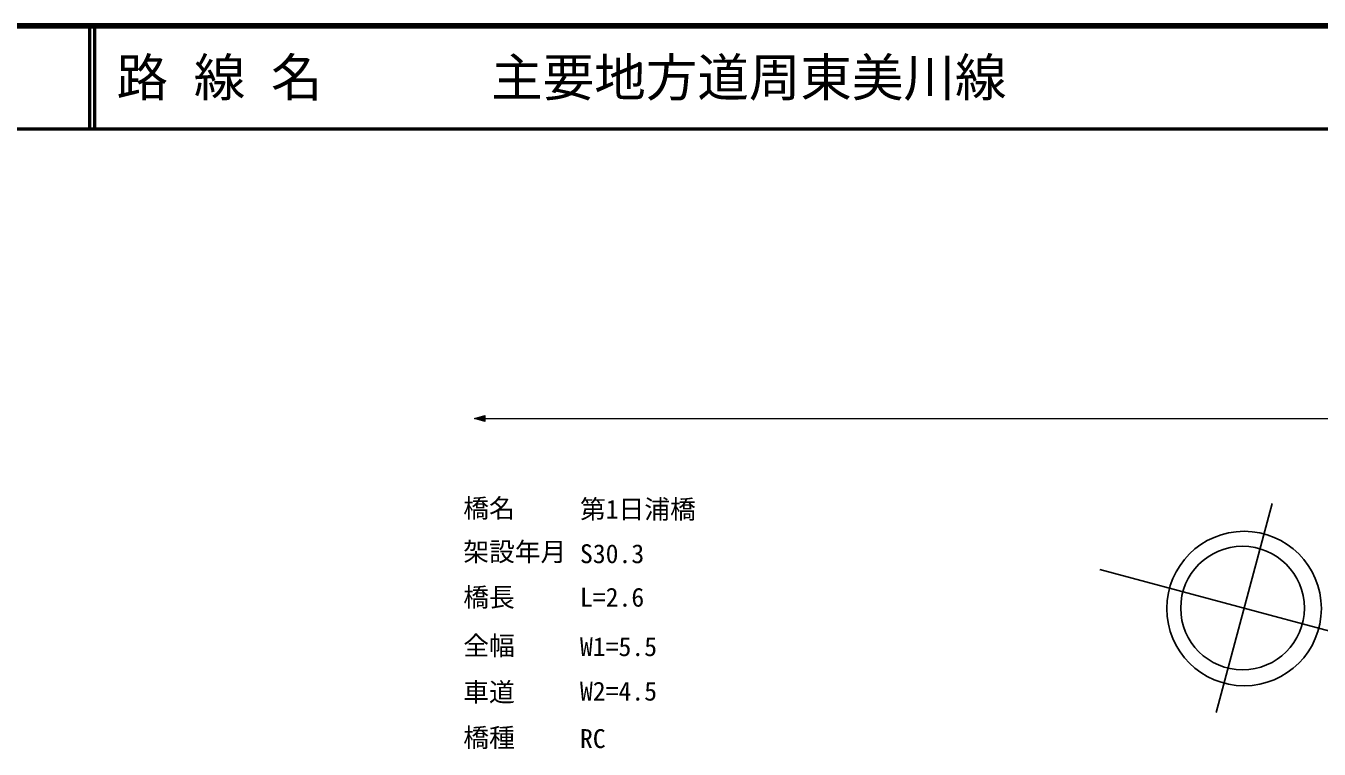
# Model space of a CAD drawing. Units: millimetres, scale not verified. Extents: x 40000 to 680000, y 20000 to 380000.
# Drawn here: x 171583 to 297072, y 309834 to 380000 of the extents above; entities that cross this region are included whole.
import ezdxf
from ezdxf.enums import TextEntityAlignment as Align

# ---------------------------------------------------------------- set-up
doc = ezdxf.new("R2010")
doc.units = ezdxf.units.MM
doc.header["$LTSCALE"] = 1000
for name, color, linetype, lineweight in [('S-BMK-SRVR', 3, 'Continuous', 25), ('S-STR-HTXT', 7, 'Continuous', 13), ('S-TTL', 2, 'Continuous', 140), ('S-TTL-LINE', 7, 'Continuous', 50)]:
    doc.layers.add(name, color=color, linetype=linetype, lineweight=lineweight)
doc.layers.add('S-TTL-TXT', color=7, linetype='Continuous')
doc.styles.add('ＭＳ ゴシック', font='')
doc.styles.get('ＭＳ ゴシック').set_extended_font_data('MS Gothic')

msp = doc.modelspace()

# ---------------------------------------------------------------- linework, layer by layer
at = {"layer": 'S-BMK-SRVR'}
for p, q in [((292520, 333650), (287086, 313377)), ((275800, 327264), (307697, 318721))]:
    msp.add_line(p, q, dxfattribs=at)
for centre, major_axis in [((289792, 323473), (7498, 0)), ((289642, 323522), (5999, 0))]:
    msp.add_ellipse(centre, major_axis=major_axis, ratio=0.999623, dxfattribs=at)
at = {"layer": 'S-STR-HTXT'}
for p, q in [((215123, 341911), (216123, 342191)), ((215123, 341911), (475043, 341911)), ((216123, 341632), (215123, 341911)), ((215403, 341911), (216083, 342111)), ((216083, 341712), (215403, 341911)), ((215563, 341911), (216043, 342031)), ((216043, 341792), (215563, 341911)), ((215803, 341911), (216003, 341951)), ((216003, 341871), (215803, 341911)), ((216003, 341951), (216003, 341871)), ((216043, 342031), (216043, 341792)), ((216083, 342111), (216083, 341712)), ((216123, 342191), (216123, 341632))]:
    msp.add_line(p, q, dxfattribs=at)
at = {"layer": 'S-TTL'}
msp.add_line((680000, 380000), (40000, 380000), dxfattribs=at)
at = {"layer": 'S-TTL-LINE'}
for p, q in [((177750, 380000), (177750, 370000)), ((178250, 380000), (178250, 370000)), ((40000, 370000), (680000, 370000))]:
    msp.add_line(p, q, dxfattribs=at)

# ---------------------------------------------------------------- texts
at = {"layer": 'S-STR-HTXT', "style": 'ＭＳ ゴシック'}
for s, p in [('橋名', (214025, 331737)), ('第1日浦橋', (225347, 331641)), ('架設年月', (214025, 327516)), ('S30.3', (225347, 327324)), ('橋長', (214025, 323104)), ('L=2.6', (225347, 323104)), ('全幅', (214025, 318404)), ('W1=5.5', (225347, 318308)), ('車道', (214025, 313896)), ('W2=4.5', (225347, 313992)), ('橋種', (214025, 309484)), ('RC', (225347, 309388))]:
    msp.add_text(s, height=1833, dxfattribs=at).set_placement(p, align=Align.BOTTOM_LEFT)
at = {"layer": 'S-TTL-TXT', "style": 'ＭＳ ゴシック'}
for s, p in [('路 線 名', (180380, 375000)), ('主要地方道周東美川線', (216734, 375000))]:
    msp.add_text(s, height=3666, dxfattribs=at).set_placement(p, align=Align.MIDDLE_LEFT)

doc.saveas('drawing.dxf')
